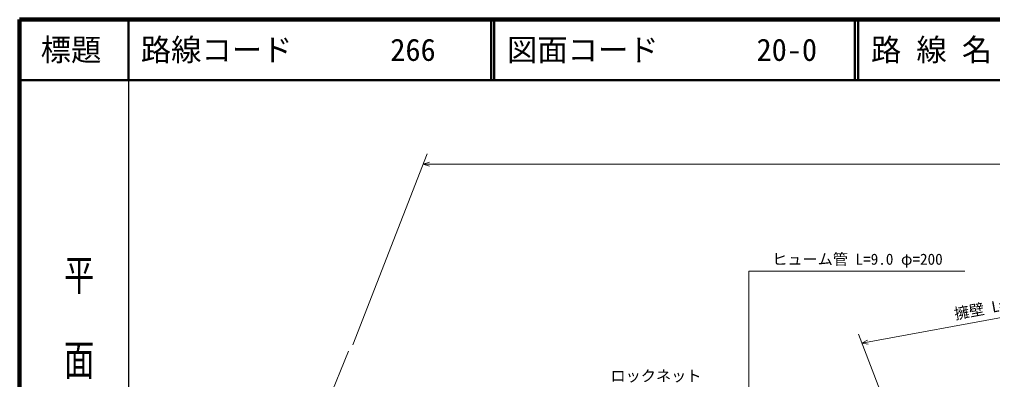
# Model space of a CAD drawing. Units: millimetres, scale not verified. Extents: x 40000 to 680000, y 20000 to 380000.
# Drawn here: x 40000 to 200426, y 320633 to 380000 of the extents above; entities that cross this region are included whole.
import ezdxf
from ezdxf.enums import TextEntityAlignment as Align

# ---------------------------------------------------------------- set-up
doc = ezdxf.new("R2010")
doc.units = ezdxf.units.MM
doc.header["$LTSCALE"] = 1000
for name, color, linetype, lineweight in [('M-STR-HTXT', 7, 'Continuous', 13), ('M-TTL', 2, 'Continuous', 140), ('M-TTL-BAND', 7, 'Continuous', 13), ('M-TTL-LINE', 7, 'Continuous', 50)]:
    doc.layers.add(name, color=color, linetype=linetype, lineweight=lineweight)
doc.layers.add('M-TTL-TXT', color=7, linetype='Continuous')
doc.styles.add('@ＭＳ ゴシック', font='')
doc.styles.add('ＭＳ ゴシック', font='')
doc.styles.get('@ＭＳ ゴシック').set_extended_font_data('@MS Gothic')
doc.styles.get('ＭＳ ゴシック').set_extended_font_data('MS Gothic')

msp = doc.modelspace()

# ---------------------------------------------------------------- linework, layer by layer
at = {"layer": 'M-STR-HTXT'}
for p, q in [((94941, 326372), (107240, 357836)), ((106578, 356143), (107578, 356493)), ((106578, 356143), (489442, 356143)), ((106578, 356143), (107578, 355793)), ((160266, 281491), (160266, 338510)), ((160266, 338510), (195882, 338510)), ((178892, 326620), (223575, 334858)), ((188056, 302733), (178314, 328128)), ((178892, 326620), (179812, 327145)), ((178892, 326620), (179939, 326457)), ((72420, 271957), (94271, 325290))]:
    msp.add_line(p, q, dxfattribs=at)
at = {"layer": 'M-TTL'}
for p, q in [((40000, 380000), (40000, 20000)), ((680000, 380000), (40000, 380000))]:
    msp.add_line(p, q, dxfattribs=at)
at = {"layer": 'M-TTL-BAND', "lineweight": 25}
msp.add_line((58000, 370000), (58000, 20000), dxfattribs=at)
at = {"layer": 'M-TTL-LINE'}
for p, q in [((58000, 380000), (58000, 370000)), ((117750, 380000), (117750, 370000)), ((118250, 380000), (118250, 370000)), ((177750, 380000), (177750, 370000)), ((178250, 380000), (178250, 370000)), ((40000, 370000), (680000, 370000))]:
    msp.add_line(p, q, dxfattribs=at)

# ---------------------------------------------------------------- texts
at = {"layer": 'M-STR-HTXT', "style": 'ＭＳ ゴシック'}
for s, p in [('ヒューム管 L=9.0 φ=200', (178154, 339010)), ('ロックネット', (144933, 319768))]:
    msp.add_text(s, height=1833, dxfattribs=at).set_placement(p, align=Align.BOTTOM_CENTER)
msp.add_text('擁壁 L=38.0', height=1833, rotation=10.446, dxfattribs=at).set_placement((201143, 331230), align=Align.BOTTOM_CENTER)
at = {"layer": 'M-TTL-BAND', "style": '@ＭＳ ゴシック', "width": 1.4}
msp.add_text('平  面  図', height=3666, rotation=270, dxfattribs=at).set_placement((49777, 306475), align=Align.MIDDLE_RIGHT)
at = {"layer": 'M-TTL-TXT', "style": 'ＭＳ ゴシック'}
msp.add_text('標題', height=3666, dxfattribs=at).set_placement((48500, 375000), align=Align.MIDDLE_CENTER)
for s, p in [('路線コード', (60000, 375000)), ('図面コード', (120380, 375000)), ('路 線 名', (180380, 375000)), ('266', (101142, 375000)), ('20-0', (161521, 375000))]:
    msp.add_text(s, height=3666, dxfattribs=at).set_placement(p, align=Align.MIDDLE_LEFT)

doc.saveas('drawing.dxf')
